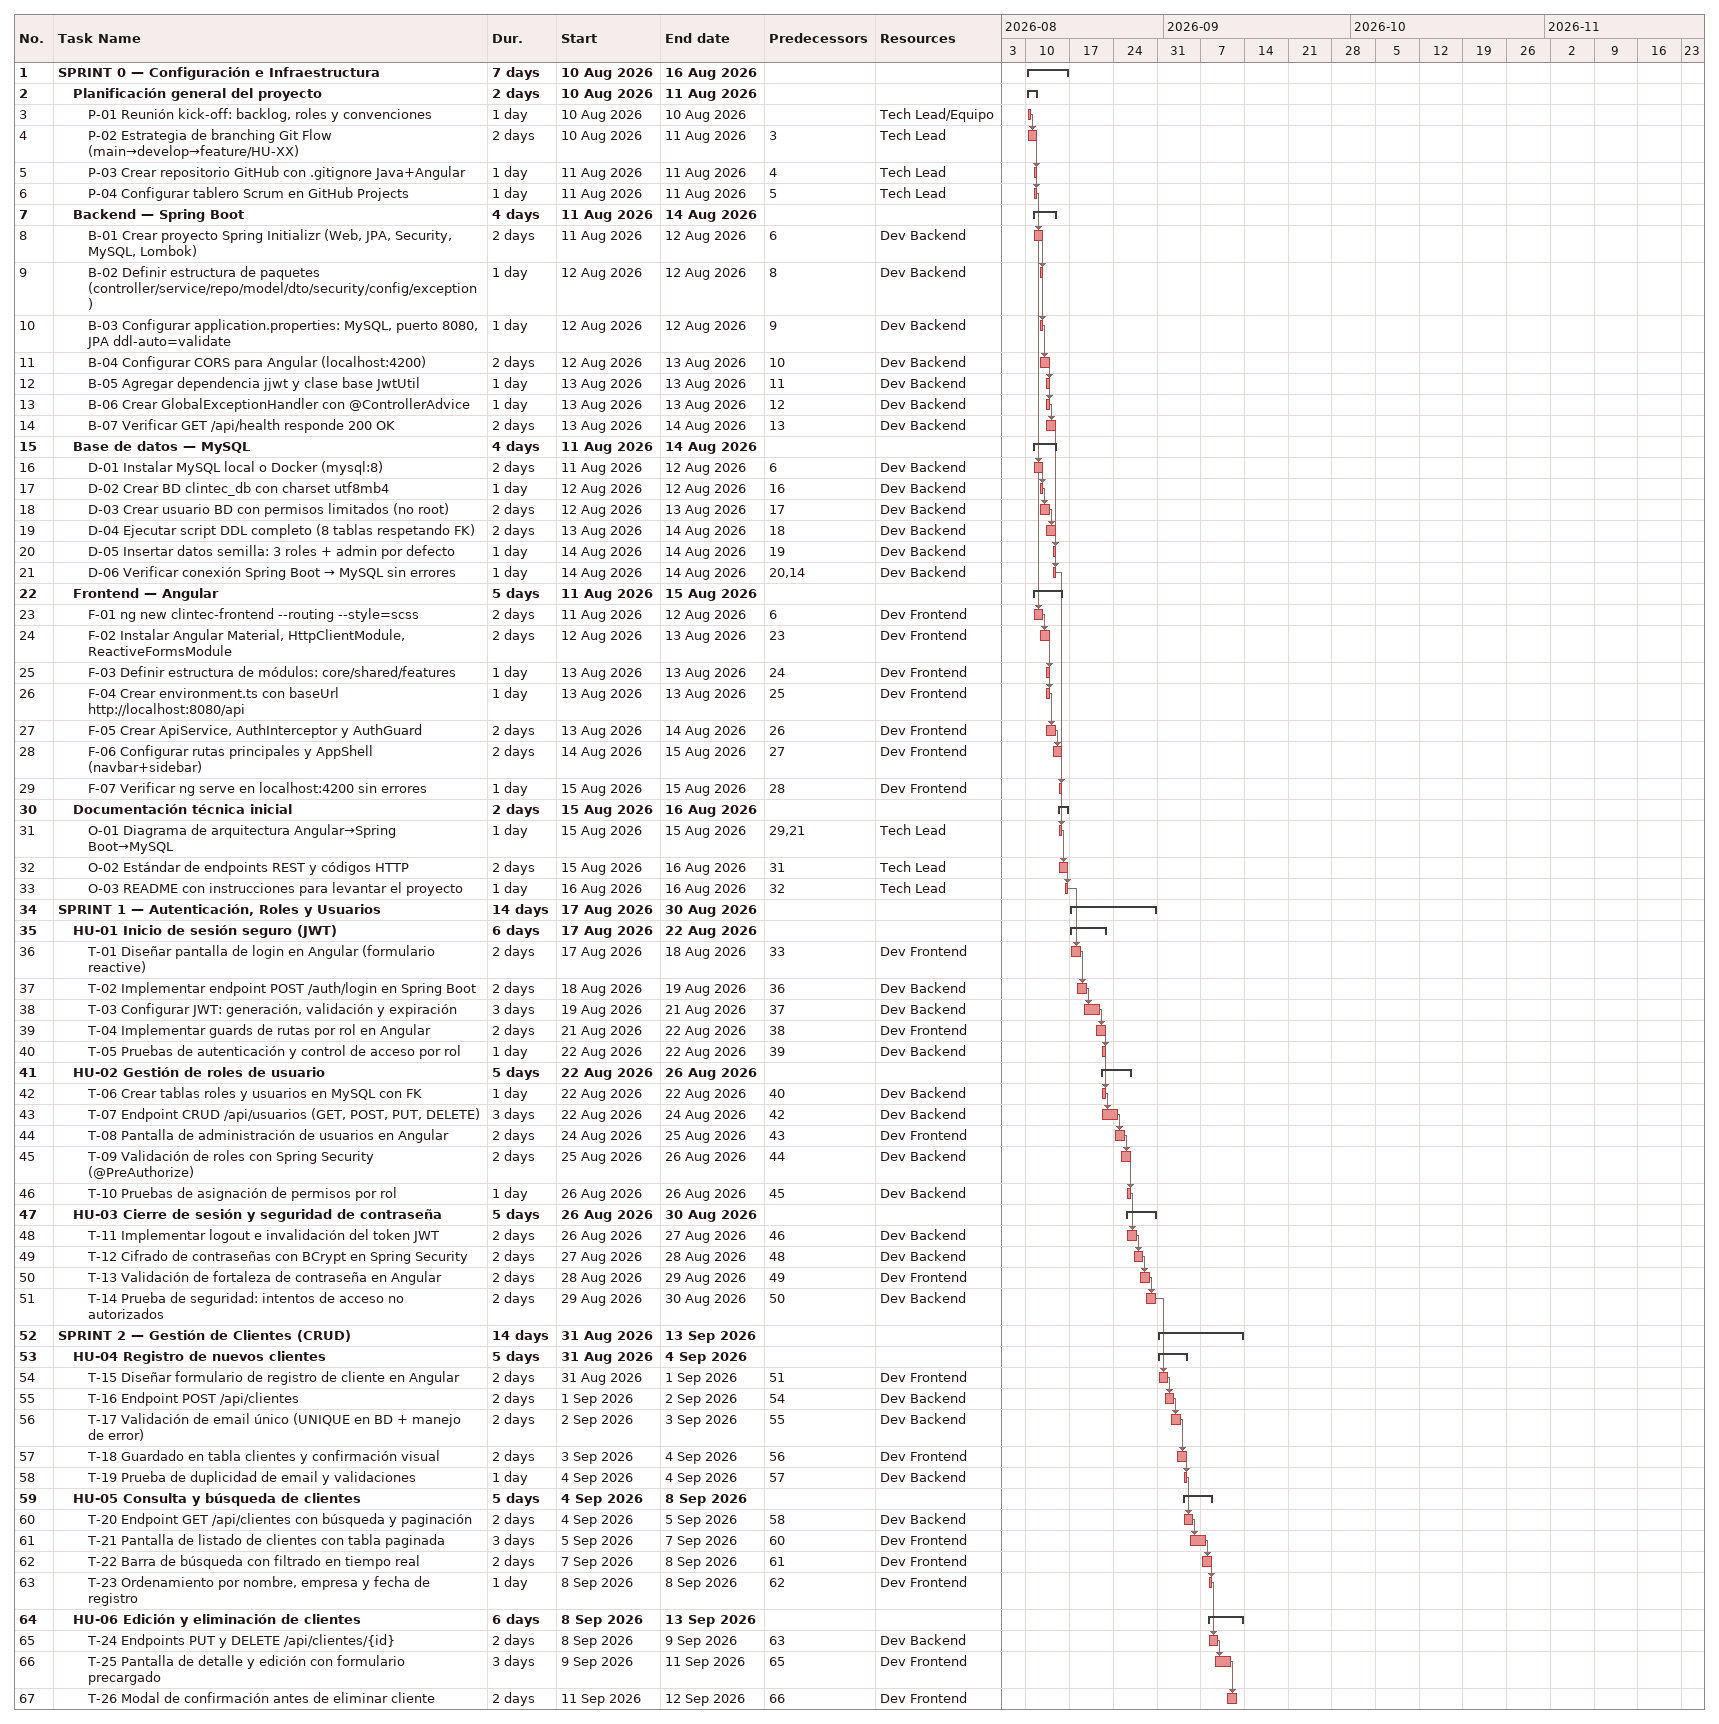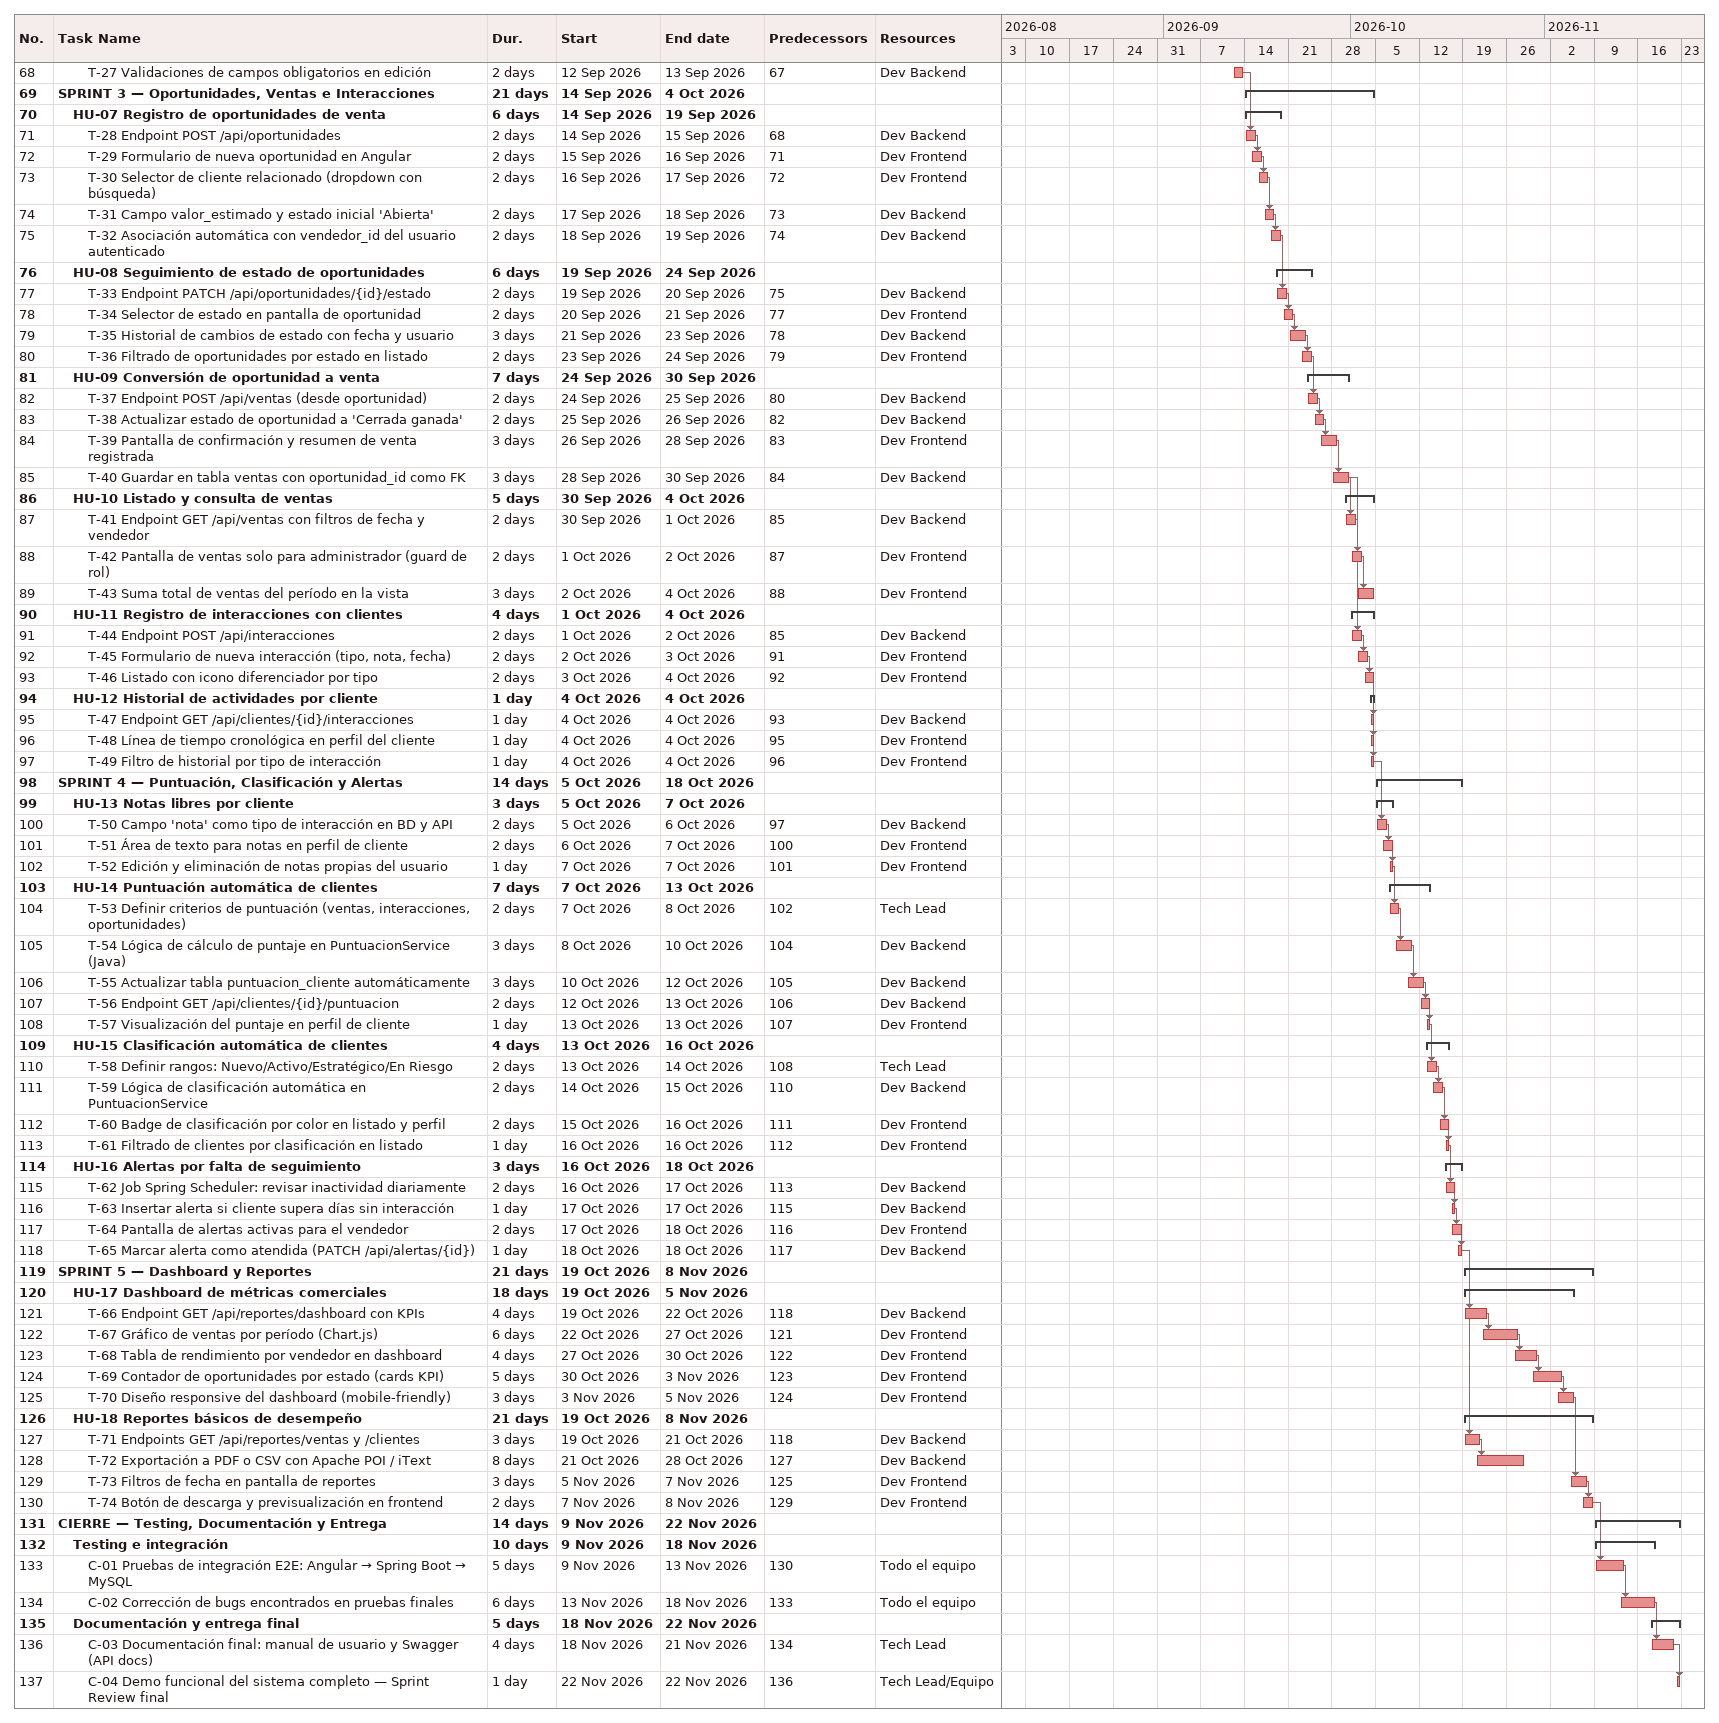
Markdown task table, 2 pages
| ID | Level | Task | Duration | Start | Finish | Predecessors | Resources |
|---|---|---|---|---|---|---|---|
| 1 | 1 | **SPRINT 0 — Configuración e Infraestructura** | 7d | 2026-08-10 | 2026-08-16 |  |  |
| 2 | 2 | **Planificación general del proyecto** | 2d | 2026-08-10 | 2026-08-11 |  |  |
| 3 | 3 | P-01 Reunión kick-off: backlog, roles y convenciones | 1d | 2026-08-10 | 2026-08-10 |  | Tech Lead/Equipo |
| 4 | 3 | P-02 Estrategia de branching Git Flow (main→develop→feature/HU-XX) | 2d | 2026-08-10 | 2026-08-11 | 3 | Tech Lead |
| 5 | 3 | P-03 Crear repositorio GitHub con .gitignore Java+Angular | 1d | 2026-08-11 | 2026-08-11 | 4 | Tech Lead |
| 6 | 3 | P-04 Configurar tablero Scrum en GitHub Projects | 1d | 2026-08-11 | 2026-08-11 | 5 | Tech Lead |
| 7 | 2 | **Backend — Spring Boot** | 4d | 2026-08-11 | 2026-08-14 |  |  |
| 8 | 3 | B-01 Crear proyecto Spring Initializr (Web, JPA, Security, MySQL, Lombok) | 2d | 2026-08-11 | 2026-08-12 | 6 | Dev Backend |
| 9 | 3 | B-02 Definir estructura de paquetes (controller/service/repo/model/dto/security/config/exception) | 1d | 2026-08-12 | 2026-08-12 | 8 | Dev Backend |
| 10 | 3 | B-03 Configurar application.properties: MySQL, puerto 8080, JPA ddl-auto=validate | 1d | 2026-08-12 | 2026-08-12 | 9 | Dev Backend |
| 11 | 3 | B-04 Configurar CORS para Angular (localhost:4200) | 2d | 2026-08-12 | 2026-08-13 | 10 | Dev Backend |
| 12 | 3 | B-05 Agregar dependencia jjwt y clase base JwtUtil | 1d | 2026-08-13 | 2026-08-13 | 11 | Dev Backend |
| 13 | 3 | B-06 Crear GlobalExceptionHandler con @ControllerAdvice | 1d | 2026-08-13 | 2026-08-13 | 12 | Dev Backend |
| 14 | 3 | B-07 Verificar GET /api/health responde 200 OK | 2d | 2026-08-13 | 2026-08-14 | 13 | Dev Backend |
| 15 | 2 | **Base de datos — MySQL** | 4d | 2026-08-11 | 2026-08-14 |  |  |
| 16 | 3 | D-01 Instalar MySQL local o Docker (mysql:8) | 2d | 2026-08-11 | 2026-08-12 | 6 | Dev Backend |
| 17 | 3 | D-02 Crear BD clintec_db con charset utf8mb4 | 1d | 2026-08-12 | 2026-08-12 | 16 | Dev Backend |
| 18 | 3 | D-03 Crear usuario BD con permisos limitados (no root) | 2d | 2026-08-12 | 2026-08-13 | 17 | Dev Backend |
| 19 | 3 | D-04 Ejecutar script DDL completo (8 tablas respetando FK) | 2d | 2026-08-13 | 2026-08-14 | 18 | Dev Backend |
| 20 | 3 | D-05 Insertar datos semilla: 3 roles + admin por defecto | 1d | 2026-08-14 | 2026-08-14 | 19 | Dev Backend |
| 21 | 3 | D-06 Verificar conexión Spring Boot → MySQL sin errores | 1d | 2026-08-14 | 2026-08-14 | 20, 14 | Dev Backend |
| 22 | 2 | **Frontend — Angular** | 5d | 2026-08-11 | 2026-08-15 |  |  |
| 23 | 3 | F-01 ng new clintec-frontend --routing --style=scss | 2d | 2026-08-11 | 2026-08-12 | 6 | Dev Frontend |
| 24 | 3 | F-02 Instalar Angular Material, HttpClientModule, ReactiveFormsModule | 2d | 2026-08-12 | 2026-08-13 | 23 | Dev Frontend |
| 25 | 3 | F-03 Definir estructura de módulos: core/shared/features | 1d | 2026-08-13 | 2026-08-13 | 24 | Dev Frontend |
| 26 | 3 | F-04 Crear environment.ts con baseUrl http://localhost:8080/api | 1d | 2026-08-13 | 2026-08-13 | 25 | Dev Frontend |
| 27 | 3 | F-05 Crear ApiService, AuthInterceptor y AuthGuard | 2d | 2026-08-13 | 2026-08-14 | 26 | Dev Frontend |
| 28 | 3 | F-06 Configurar rutas principales y AppShell (navbar+sidebar) | 2d | 2026-08-14 | 2026-08-15 | 27 | Dev Frontend |
| 29 | 3 | F-07 Verificar ng serve en localhost:4200 sin errores | 1d | 2026-08-15 | 2026-08-15 | 28 | Dev Frontend |
| 30 | 2 | **Documentación técnica inicial** | 2d | 2026-08-15 | 2026-08-16 |  |  |
| 31 | 3 | O-01 Diagrama de arquitectura Angular→Spring Boot→MySQL | 1d | 2026-08-15 | 2026-08-15 | 29, 21 | Tech Lead |
| 32 | 3 | O-02 Estándar de endpoints REST y códigos HTTP | 2d | 2026-08-15 | 2026-08-16 | 31 | Tech Lead |
| 33 | 3 | O-03 README con instrucciones para levantar el proyecto | 1d | 2026-08-16 | 2026-08-16 | 32 | Tech Lead |
| 34 | 1 | **SPRINT 1 — Autenticación, Roles y Usuarios** | 14d | 2026-08-17 | 2026-08-30 |  |  |
| 35 | 2 | **HU-01 Inicio de sesión seguro (JWT)** | 6d | 2026-08-17 | 2026-08-22 |  |  |
| 36 | 3 | T-01 Diseñar pantalla de login en Angular (formulario reactive) | 2d | 2026-08-17 | 2026-08-18 | 33 | Dev Frontend |
| 37 | 3 | T-02 Implementar endpoint POST /auth/login en Spring Boot | 2d | 2026-08-18 | 2026-08-19 | 36 | Dev Backend |
| 38 | 3 | T-03 Configurar JWT: generación, validación y expiración | 3d | 2026-08-19 | 2026-08-21 | 37 | Dev Backend |
| 39 | 3 | T-04 Implementar guards de rutas por rol en Angular | 2d | 2026-08-21 | 2026-08-22 | 38 | Dev Frontend |
| 40 | 3 | T-05 Pruebas de autenticación y control de acceso por rol | 1d | 2026-08-22 | 2026-08-22 | 39 | Dev Backend |
| 41 | 2 | **HU-02 Gestión de roles de usuario** | 5d | 2026-08-22 | 2026-08-26 |  |  |
| 42 | 3 | T-06 Crear tablas roles y usuarios en MySQL con FK | 1d | 2026-08-22 | 2026-08-22 | 40 | Dev Backend |
| 43 | 3 | T-07 Endpoint CRUD /api/usuarios (GET, POST, PUT, DELETE) | 3d | 2026-08-22 | 2026-08-24 | 42 | Dev Backend |
| 44 | 3 | T-08 Pantalla de administración de usuarios en Angular | 2d | 2026-08-24 | 2026-08-25 | 43 | Dev Frontend |
| 45 | 3 | T-09 Validación de roles con Spring Security (@PreAuthorize) | 2d | 2026-08-25 | 2026-08-26 | 44 | Dev Backend |
| 46 | 3 | T-10 Pruebas de asignación de permisos por rol | 1d | 2026-08-26 | 2026-08-26 | 45 | Dev Backend |
| 47 | 2 | **HU-03 Cierre de sesión y seguridad de contraseña** | 5d | 2026-08-26 | 2026-08-30 |  |  |
| 48 | 3 | T-11 Implementar logout e invalidación del token JWT | 2d | 2026-08-26 | 2026-08-27 | 46 | Dev Backend |
| 49 | 3 | T-12 Cifrado de contraseñas con BCrypt en Spring Security | 2d | 2026-08-27 | 2026-08-28 | 48 | Dev Backend |
| 50 | 3 | T-13 Validación de fortaleza de contraseña en Angular | 2d | 2026-08-28 | 2026-08-29 | 49 | Dev Frontend |
| 51 | 3 | T-14 Prueba de seguridad: intentos de acceso no autorizados | 2d | 2026-08-29 | 2026-08-30 | 50 | Dev Backend |
| 52 | 1 | **SPRINT 2 — Gestión de Clientes (CRUD)** | 14d | 2026-08-31 | 2026-09-13 |  |  |
| 53 | 2 | **HU-04 Registro de nuevos clientes** | 5d | 2026-08-31 | 2026-09-04 |  |  |
| 54 | 3 | T-15 Diseñar formulario de registro de cliente en Angular | 2d | 2026-08-31 | 2026-09-01 | 51 | Dev Frontend |
| 55 | 3 | T-16 Endpoint POST /api/clientes | 2d | 2026-09-01 | 2026-09-02 | 54 | Dev Backend |
| 56 | 3 | T-17 Validación de email único (UNIQUE en BD + manejo de error) | 2d | 2026-09-02 | 2026-09-03 | 55 | Dev Backend |
| 57 | 3 | T-18 Guardado en tabla clientes y confirmación visual | 2d | 2026-09-03 | 2026-09-04 | 56 | Dev Frontend |
| 58 | 3 | T-19 Prueba de duplicidad de email y validaciones | 1d | 2026-09-04 | 2026-09-04 | 57 | Dev Backend |
| 59 | 2 | **HU-05 Consulta y búsqueda de clientes** | 5d | 2026-09-04 | 2026-09-08 |  |  |
| 60 | 3 | T-20 Endpoint GET /api/clientes con búsqueda y paginación | 2d | 2026-09-04 | 2026-09-05 | 58 | Dev Backend |
| 61 | 3 | T-21 Pantalla de listado de clientes con tabla paginada | 3d | 2026-09-05 | 2026-09-07 | 60 | Dev Frontend |
| 62 | 3 | T-22 Barra de búsqueda con filtrado en tiempo real | 2d | 2026-09-07 | 2026-09-08 | 61 | Dev Frontend |
| 63 | 3 | T-23 Ordenamiento por nombre, empresa y fecha de registro | 1d | 2026-09-08 | 2026-09-08 | 62 | Dev Frontend |
| 64 | 2 | **HU-06 Edición y eliminación de clientes** | 6d | 2026-09-08 | 2026-09-13 |  |  |
| 65 | 3 | T-24 Endpoints PUT y DELETE /api/clientes/{id} | 2d | 2026-09-08 | 2026-09-09 | 63 | Dev Backend |
| 66 | 3 | T-25 Pantalla de detalle y edición con formulario precargado | 3d | 2026-09-09 | 2026-09-11 | 65 | Dev Frontend |
| 67 | 3 | T-26 Modal de confirmación antes de eliminar cliente | 2d | 2026-09-11 | 2026-09-12 | 66 | Dev Frontend |
| 68 | 3 | T-27 Validaciones de campos obligatorios en edición | 2d | 2026-09-12 | 2026-09-13 | 67 | Dev Backend |
| 69 | 1 | **SPRINT 3 — Oportunidades, Ventas e Interacciones** | 21d | 2026-09-14 | 2026-10-04 |  |  |
| 70 | 2 | **HU-07 Registro de oportunidades de venta** | 6d | 2026-09-14 | 2026-09-19 |  |  |
| 71 | 3 | T-28 Endpoint POST /api/oportunidades | 2d | 2026-09-14 | 2026-09-15 | 68 | Dev Backend |
| 72 | 3 | T-29 Formulario de nueva oportunidad en Angular | 2d | 2026-09-15 | 2026-09-16 | 71 | Dev Frontend |
| 73 | 3 | T-30 Selector de cliente relacionado (dropdown con búsqueda) | 2d | 2026-09-16 | 2026-09-17 | 72 | Dev Frontend |
| 74 | 3 | T-31 Campo valor_estimado y estado inicial 'Abierta' | 2d | 2026-09-17 | 2026-09-18 | 73 | Dev Backend |
| 75 | 3 | T-32 Asociación automática con vendedor_id del usuario autenticado | 2d | 2026-09-18 | 2026-09-19 | 74 | Dev Backend |
| 76 | 2 | **HU-08 Seguimiento de estado de oportunidades** | 6d | 2026-09-19 | 2026-09-24 |  |  |
| 77 | 3 | T-33 Endpoint PATCH /api/oportunidades/{id}/estado | 2d | 2026-09-19 | 2026-09-20 | 75 | Dev Backend |
| 78 | 3 | T-34 Selector de estado en pantalla de oportunidad | 2d | 2026-09-20 | 2026-09-21 | 77 | Dev Frontend |
| 79 | 3 | T-35 Historial de cambios de estado con fecha y usuario | 3d | 2026-09-21 | 2026-09-23 | 78 | Dev Backend |
| 80 | 3 | T-36 Filtrado de oportunidades por estado en listado | 2d | 2026-09-23 | 2026-09-24 | 79 | Dev Frontend |
| 81 | 2 | **HU-09 Conversión de oportunidad a venta** | 7d | 2026-09-24 | 2026-09-30 |  |  |
| 82 | 3 | T-37 Endpoint POST /api/ventas (desde oportunidad) | 2d | 2026-09-24 | 2026-09-25 | 80 | Dev Backend |
| 83 | 3 | T-38 Actualizar estado de oportunidad a 'Cerrada ganada' | 2d | 2026-09-25 | 2026-09-26 | 82 | Dev Backend |
| 84 | 3 | T-39 Pantalla de confirmación y resumen de venta registrada | 3d | 2026-09-26 | 2026-09-28 | 83 | Dev Frontend |
| 85 | 3 | T-40 Guardar en tabla ventas con oportunidad_id como FK | 3d | 2026-09-28 | 2026-09-30 | 84 | Dev Backend |
| 86 | 2 | **HU-10 Listado y consulta de ventas** | 5d | 2026-09-30 | 2026-10-04 |  |  |
| 87 | 3 | T-41 Endpoint GET /api/ventas con filtros de fecha y vendedor | 2d | 2026-09-30 | 2026-10-01 | 85 | Dev Backend |
| 88 | 3 | T-42 Pantalla de ventas solo para administrador (guard de rol) | 2d | 2026-10-01 | 2026-10-02 | 87 | Dev Frontend |
| 89 | 3 | T-43 Suma total de ventas del período en la vista | 3d | 2026-10-02 | 2026-10-04 | 88 | Dev Frontend |
| 90 | 2 | **HU-11 Registro de interacciones con clientes** | 4d | 2026-10-01 | 2026-10-04 |  |  |
| 91 | 3 | T-44 Endpoint POST /api/interacciones | 2d | 2026-10-01 | 2026-10-02 | 85 | Dev Backend |
| 92 | 3 | T-45 Formulario de nueva interacción (tipo, nota, fecha) | 2d | 2026-10-02 | 2026-10-03 | 91 | Dev Frontend |
| 93 | 3 | T-46 Listado con icono diferenciador por tipo | 2d | 2026-10-03 | 2026-10-04 | 92 | Dev Frontend |
| 94 | 2 | **HU-12 Historial de actividades por cliente** | 1d | 2026-10-04 | 2026-10-04 |  |  |
| 95 | 3 | T-47 Endpoint GET /api/clientes/{id}/interacciones | 1d | 2026-10-04 | 2026-10-04 | 93 | Dev Backend |
| 96 | 3 | T-48 Línea de tiempo cronológica en perfil del cliente | 1d | 2026-10-04 | 2026-10-04 | 95 | Dev Frontend |
| 97 | 3 | T-49 Filtro de historial por tipo de interacción | 1d | 2026-10-04 | 2026-10-04 | 96 | Dev Frontend |
| 98 | 1 | **SPRINT 4 — Puntuación, Clasificación y Alertas** | 14d | 2026-10-05 | 2026-10-18 |  |  |
| 99 | 2 | **HU-13 Notas libres por cliente** | 3d | 2026-10-05 | 2026-10-07 |  |  |
| 100 | 3 | T-50 Campo 'nota' como tipo de interacción en BD y API | 2d | 2026-10-05 | 2026-10-06 | 97 | Dev Backend |
| 101 | 3 | T-51 Área de texto para notas en perfil de cliente | 2d | 2026-10-06 | 2026-10-07 | 100 | Dev Frontend |
| 102 | 3 | T-52 Edición y eliminación de notas propias del usuario | 1d | 2026-10-07 | 2026-10-07 | 101 | Dev Frontend |
| 103 | 2 | **HU-14 Puntuación automática de clientes** | 7d | 2026-10-07 | 2026-10-13 |  |  |
| 104 | 3 | T-53 Definir criterios de puntuación (ventas, interacciones, oportunidades) | 2d | 2026-10-07 | 2026-10-08 | 102 | Tech Lead |
| 105 | 3 | T-54 Lógica de cálculo de puntaje en PuntuacionService (Java) | 3d | 2026-10-08 | 2026-10-10 | 104 | Dev Backend |
| 106 | 3 | T-55 Actualizar tabla puntuacion_cliente automáticamente | 3d | 2026-10-10 | 2026-10-12 | 105 | Dev Backend |
| 107 | 3 | T-56 Endpoint GET /api/clientes/{id}/puntuacion | 2d | 2026-10-12 | 2026-10-13 | 106 | Dev Backend |
| 108 | 3 | T-57 Visualización del puntaje en perfil de cliente | 1d | 2026-10-13 | 2026-10-13 | 107 | Dev Frontend |
| 109 | 2 | **HU-15 Clasificación automática de clientes** | 4d | 2026-10-13 | 2026-10-16 |  |  |
| 110 | 3 | T-58 Definir rangos: Nuevo/Activo/Estratégico/En Riesgo | 2d | 2026-10-13 | 2026-10-14 | 108 | Tech Lead |
| 111 | 3 | T-59 Lógica de clasificación automática en PuntuacionService | 2d | 2026-10-14 | 2026-10-15 | 110 | Dev Backend |
| 112 | 3 | T-60 Badge de clasificación por color en listado y perfil | 2d | 2026-10-15 | 2026-10-16 | 111 | Dev Frontend |
| 113 | 3 | T-61 Filtrado de clientes por clasificación en listado | 1d | 2026-10-16 | 2026-10-16 | 112 | Dev Frontend |
| 114 | 2 | **HU-16 Alertas por falta de seguimiento** | 3d | 2026-10-16 | 2026-10-18 |  |  |
| 115 | 3 | T-62 Job Spring Scheduler: revisar inactividad diariamente | 2d | 2026-10-16 | 2026-10-17 | 113 | Dev Backend |
| 116 | 3 | T-63 Insertar alerta si cliente supera días sin interacción | 1d | 2026-10-17 | 2026-10-17 | 115 | Dev Backend |
| 117 | 3 | T-64 Pantalla de alertas activas para el vendedor | 2d | 2026-10-17 | 2026-10-18 | 116 | Dev Frontend |
| 118 | 3 | T-65 Marcar alerta como atendida (PATCH /api/alertas/{id}) | 1d | 2026-10-18 | 2026-10-18 | 117 | Dev Backend |
| 119 | 1 | **SPRINT 5 — Dashboard y Reportes** | 21d | 2026-10-19 | 2026-11-08 |  |  |
| 120 | 2 | **HU-17 Dashboard de métricas comerciales** | 18d | 2026-10-19 | 2026-11-05 |  |  |
| 121 | 3 | T-66 Endpoint GET /api/reportes/dashboard con KPIs | 4d | 2026-10-19 | 2026-10-22 | 118 | Dev Backend |
| 122 | 3 | T-67 Gráfico de ventas por período (Chart.js) | 6d | 2026-10-22 | 2026-10-27 | 121 | Dev Frontend |
| 123 | 3 | T-68 Tabla de rendimiento por vendedor en dashboard | 4d | 2026-10-27 | 2026-10-30 | 122 | Dev Frontend |
| 124 | 3 | T-69 Contador de oportunidades por estado (cards KPI) | 5d | 2026-10-30 | 2026-11-03 | 123 | Dev Frontend |
| 125 | 3 | T-70 Diseño responsive del dashboard (mobile-friendly) | 3d | 2026-11-03 | 2026-11-05 | 124 | Dev Frontend |
| 126 | 2 | **HU-18 Reportes básicos de desempeño** | 21d | 2026-10-19 | 2026-11-08 |  |  |
| 127 | 3 | T-71 Endpoints GET /api/reportes/ventas y /clientes | 3d | 2026-10-19 | 2026-10-21 | 118 | Dev Backend |
| 128 | 3 | T-72 Exportación a PDF o CSV con Apache POI / iText | 8d | 2026-10-21 | 2026-10-28 | 127 | Dev Backend |
| 129 | 3 | T-73 Filtros de fecha en pantalla de reportes | 3d | 2026-11-05 | 2026-11-07 | 125 | Dev Frontend |
| 130 | 3 | T-74 Botón de descarga y previsualización en frontend | 2d | 2026-11-07 | 2026-11-08 | 129 | Dev Frontend |
| 131 | 1 | **CIERRE — Testing, Documentación y Entrega** | 14d | 2026-11-09 | 2026-11-22 |  |  |
| 132 | 2 | **Testing e integración** | 10d | 2026-11-09 | 2026-11-18 |  |  |
| 133 | 3 | C-01 Pruebas de integración E2E: Angular → Spring Boot → MySQL | 5d | 2026-11-09 | 2026-11-13 | 130 | Todo el equipo |
| 134 | 3 | C-02 Corrección de bugs encontrados en pruebas finales | 6d | 2026-11-13 | 2026-11-18 | 133 | Todo el equipo |
| 135 | 2 | **Documentación y entrega final** | 5d | 2026-11-18 | 2026-11-22 |  |  |
| 136 | 3 | C-03 Documentación final: manual de usuario y Swagger (API docs) | 4d | 2026-11-18 | 2026-11-21 | 134 | Tech Lead |
| 137 | 3 | C-04 Demo funcional del sistema completo — Sprint Review final | 1d | 2026-11-22 | 2026-11-22 | 136 | Tech Lead/Equipo |
